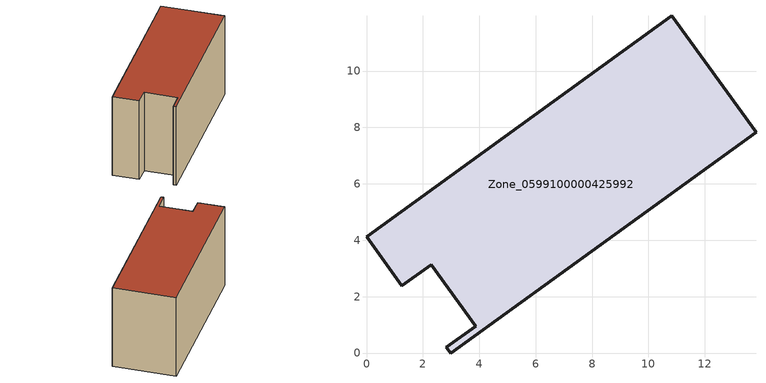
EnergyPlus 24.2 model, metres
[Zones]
Zone_0599100000425992
 floor ground (C_G): 10.84,11.96 13.82,7.83 2.98,0 2.83,0.2 3.87,0.95 2.29,3.13 1.26,2.38 0,4.12 z0
 wall outside (C_F): 13.82,7.83 10.84,11.96 0,4.12 1.26,2.38 2.29,3.13 3.87,0.95 2.83,0.2 2.98,0 13.82,7.83 z0:7.11
 roof outside (C_R): 2.98,0 13.82,7.83 10.84,11.96 0,4.12 1.26,2.38 2.29,3.13 3.87,0.95 2.83,0.2 z7.11
[BUILDING]
Pand.0599100000425992: North Axis=0; Terrain=City; Loads Convergence Tolerance Value=0.04; Temperature Convergence Tolerance Value=0.4; Solar Distribution=FullExterior; Maximum Number of Warmup Days=25; Minimum Number of Warmup Days=1
[Site:Location]
Rotterdam.The.Hague.AP_ZH_NLD Design_Conditions: Latitude=51.96; Longitude=4.45; Time Zone=1; Elevation=-4.5
[SITE:GROUNDTEMPERATURE:BUILDINGSURFACE]
18, 18, 18, 18, 18, 18, 18, 18, 18, 18, 18, 18
[MATERIAL] Thermal Absorptance=0.9; Solar Absorptance=0.7; Visible Absorptance=0.7
Name | Roughness | Thickness | Conductivity | Density | Specific Heat
G.TI.2006-2014 | MediumSmooth | 0.15 | 0.06 | 540 | 1210
F.TI.2006-2014 | Rough | 0.3 | 0.12 | 1920 | 840
R.TI.2006-2014 | MediumRough | 0.2 | 0.08 | 1500 | 1000
[CONSTRUCTION]
C_G: G.TI.2006-2014
C_F: F.TI.2006-2014
C_R: R.TI.2006-2014
[ZONE]
Zone_0599100000425992: Type=1; Multiplier=1; Ceiling Height=Autocalculate; Volume=Autocalculate; Floor Area=autocalculate; Part of Total Floor Area=Yes
[ZONEINFILTRATION:DESIGNFLOWRATE]
Infil_Zone_0599100000425992: Zone or ZoneList or Space or SpaceList=Zone_0599100000425992; Schedule=AlwaysOn; Design Flow Rate Calculation Method=Flow/Area; Flow Rate per Floor Area=0.0015; Constant Term Coefficient=1; Temperature Term Coefficient=0; Velocity Term Coefficient=0; Velocity Squared Term Coefficient=0
[HVACTEMPLATE:ZONE:IDEALLOADSAIRSYSTEM]
Zone_0599100000425992: Maximum Heating Supply Air Temperature=50; Minimum Cooling Supply Air Temperature=13; Maximum Heating Supply Air Humidity Ratio=0.0156; Minimum Cooling Supply Air Humidity Ratio=0.0077; Heating Limit=NoLimit; Cooling Limit=NoLimit; Dehumidification Control Type=ConstantSensibleHeatRatio; Cooling Sensible Heat Ratio=0.7; Dehumidification Setpoint=60; Humidification Control Type=None; Humidification Setpoint=30; Outdoor Air Method=None; Outdoor Air Flow Rate per Person=0.00944; Outdoor Air Flow Rate per Zone Floor Area=0; Outdoor Air Flow Rate per Zone=0; Demand Controlled Ventilation Type=None; Outdoor Air Economizer Type=NoEconomizer; Heat Recovery Type=None; Sensible Heat Recovery Effectiveness=0.7; Latent Heat Recovery Effectiveness=0.65
[ZONECONTROL:THERMOSTAT]
ThermostatControl_Zone_0599100000425992: Zone or ZoneList=Zone_0599100000425992; Control Type Schedule=DualSetpointControlType; Control 1=Thermostat_Zone_0599100000425992; Temperature Difference Between Cutout And Setpoint=0
[THERMOSTATSETPOINT:DUALSETPOINT]
Thermostat_Zone_0599100000425992: Heating Setpoint Temperature Schedule=HeatingSetpoint_Zone_0599100000425992; Cooling Setpoint Temperature Schedule=CoolingSetpoint_Zone_0599100000425992
[SCHEDULE:COMPACT]
HeatingSetpoint_Zone_0599100000425992: Through: 12/31, For: AllDays, Until: 24:00, 21
CoolingSetpoint_Zone_0599100000425992: Through: 12/31, For: AllDays, Until: 24:00, 24
DualSetpointControlType: Through: 12/31, For: AllDays, Until: 24:00, 4
AlwaysOn: Through: 12/31, For: AllDays, Until: 24:00, 1
